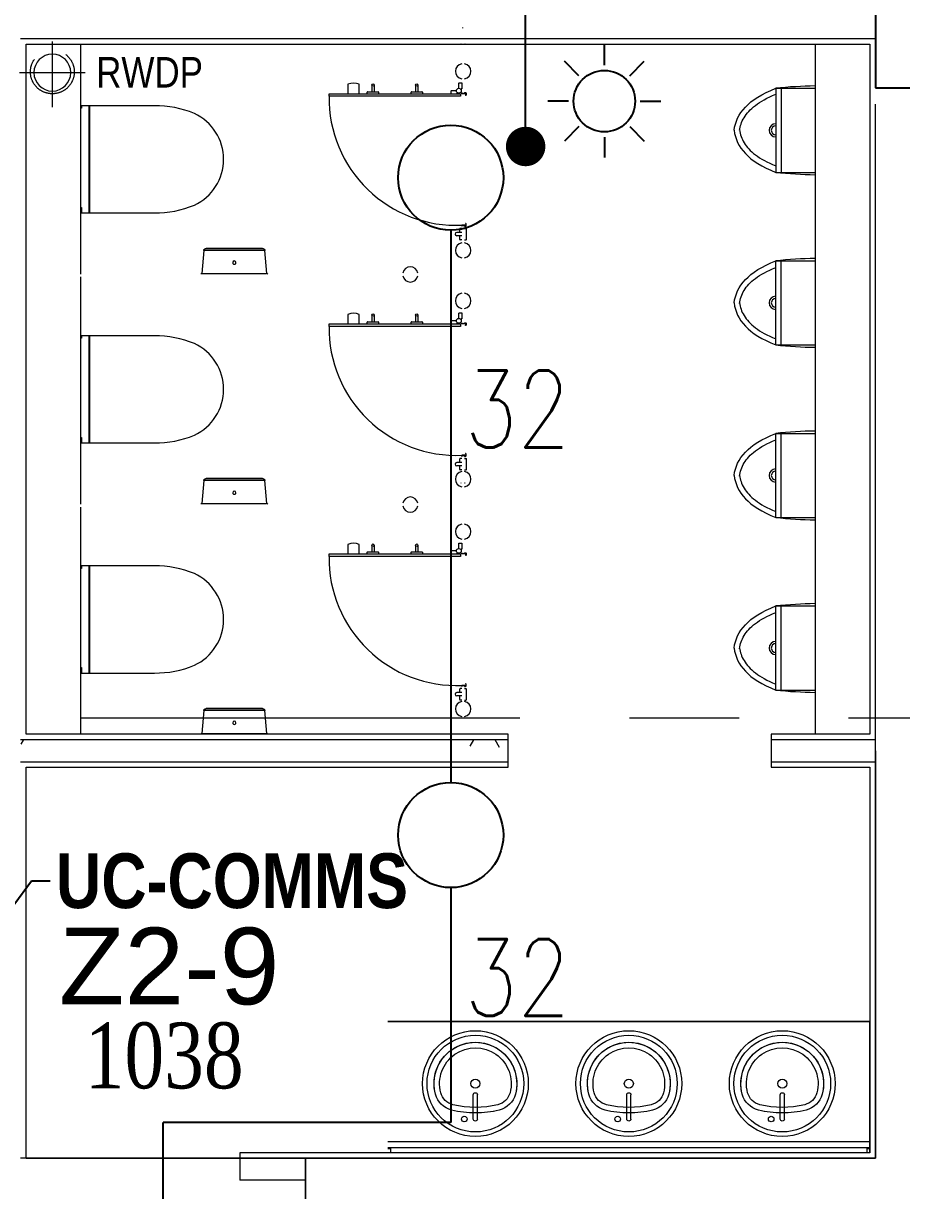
# Model space of a CAD drawing. Header units: millimetres. Extents: x -282761 to 137668, y -273845 to 94451.
# Drawn here: x 96868 to 100875, y -19782 to -14455 of the extents above; entities that cross this region are included whole.
import ezdxf

# ---------------------------------------------------------------- set-up
doc = ezdxf.new("R2010")
doc.units = ezdxf.units.MM
doc.linetypes.add('BLK_2 - 1ST__2ND_STOREY_PLAN-archi clean_11 SEPT 2024$0$IDA - Grid Line', pattern=[3500, 2000, -500, 500, -500])
doc.linetypes.add('BLK_2 - 1ST__2ND_STOREY_PLAN-archi clean_11 SEPT 2024$0$IDA - Hidden 065', pattern=[537.5, 375, -162.5])
for name, color, linetype in [('ADRESS', 42, 'Continuous'), ('M-_FIRESPRK_T-', 7, 'Continuous'), ('M-_SPRKPIEX_E-', 1, 'Continuous'), ('M-FIRE----_E-', 12, 'Continuous'), ('ROOMNAME', 7, 'Continuous'), ('ZONENAME', 152, 'Continuous')]:
    doc.layers.add(name, color=color, linetype=linetype)
for name, color, linetype, lineweight in [('BLK_2 - 1ST__2ND_STOREY_PLAN-archi clean_11 SEPT 2024$0$0-1', 8, 'Continuous', 5), ('BLK_2 - 1ST__2ND_STOREY_PLAN-archi clean_11 SEPT 2024$0$1599_DB_A_BLK2_HQ_R21-2ND STOREY 20230517--$0$A-_FLORPATT_H-1', 8, 'Continuous', 9), ('BLK_2 - 1ST__2ND_STOREY_PLAN-archi clean_11 SEPT 2024$0$1599_DB_A_BLK2_HQ_R21-2ND STOREY 20230517--$0$A-_FURT----_E', 8, 'Continuous', 9), ('BLK_2 - 1ST__2ND_STOREY_PLAN-archi clean_11 SEPT 2024$0$1599_DB_A_BLK2_HQ_R21-2ND STOREY 20230517--$0$A-_GENM----_M', 8, 'Continuous', 9), ('BLK_2 - 1ST__2ND_STOREY_PLAN-archi clean_11 SEPT 2024$0$1599_DB_A_BLK2_HQ_R21-2ND STOREY 20230517--$0$M-_SANIFIXR_E', 8, 'Continuous', 9), ('BLK_2 - 1ST__2ND_STOREY_PLAN-archi clean_11 SEPT 2024$0$1599_DB_A_BLK2_HQ_R21-2ND STOREY 20230517--$0$S-_COLN----_E', 8, 'Continuous', 9), ('BLK_2 - 1ST__2ND_STOREY_PLAN-archi clean_11 SEPT 2024$0$1599_DB_A_BLK2_HQ_R21-2ND STOREY 20230517--$0$S-_COLN----_E-1', 8, 'Continuous', 25), ('BLK_2 - 1ST__2ND_STOREY_PLAN-archi clean_11 SEPT 2024$0$_CATCHMENT_DRAIN', 8, 'Continuous', 0), ('BLK_2 - 1ST__2ND_STOREY_PLAN-archi clean_11 SEPT 2024$0$A-_DETA----_E-2', 8, 'BLK_2 - 1ST__2ND_STOREY_PLAN-archi clean_11 SEPT 2024$0$IDA - Hidden 065', 9), ('BLK_2 - 1ST__2ND_STOREY_PLAN-archi clean_11 SEPT 2024$0$A-_FLOR----_E', 8, 'Continuous', 9), ('BLK_2 - 1ST__2ND_STOREY_PLAN-archi clean_11 SEPT 2024$0$A-_WALLPRTN_E-1', 8, 'Continuous', 18), ('BLK_2 - 1ST__2ND_STOREY_PLAN-archi clean_11 SEPT 2024$0$M-_WATR----_E', 8, 'Continuous', 9), ('BLK_2 - 1ST__2ND_STOREY_PLAN-archi clean_11 SEPT 2024$0$M-_WATR----_E-1', 8, 'Continuous', 9), ('BLK_2 - 1ST__2ND_STOREY_PLAN-archi clean_11 SEPT 2024$0$S-_ANOTGRID_E-1', 8, 'BLK_2 - 1ST__2ND_STOREY_PLAN-archi clean_11 SEPT 2024$0$IDA - Grid Line', 9)]:
    doc.layers.add(name, color=color, linetype=linetype, lineweight=lineweight)
doc.styles.add('BLK_2 - 1ST__2ND_STOREY_PLAN_12  JUNE 2024$0$Arial Narrow_2', font='ARIALN.TTF', dxfattribs={"height": 500})
doc.styles.add('BLK_2 - 1ST__2ND_STOREY_PLAN_12  JUNE 2024$0$Arial Narrow_B_3', font='ARIALNB.TTF', dxfattribs={"height": 300})
doc.styles.add('Simplex', font='SIMPLEX.shx', dxfattribs={"width": 0.8, "height": 2.5})
doc.styles.get("Standard").update_dxf_attribs({"font": 'arial.ttf'})
doc.styles.add('TIME', font='times.ttf', dxfattribs={"width": 0.8})
doc.dimstyles.new('ROOM', dxfattribs={"dimscale": 1000, "dimtxt": 0.18, "dimasz": 0.18, "dimexe": 0.18, "dimexo": 0.0625, "dimgap": 0.09, "dimtad": 0, "dimtih": 1, "dimtoh": 1, "dimdec": 0, "dimzin": 0, "dimdsep": 46, "dimtxsty": 'Standard', "dimblk": 'OBLIQUE', "dimcen": 0.09, "dimadec": 0, "dimazin": 0, "dimtfac": 1, "dimtdec": 0, "dimtofl": 0, "dimtmove": 0, "dimatfit": 3, "dimldrblk": 'DOT', "dimfxl": 1, "dimtolj": 1, "dimtzin": 0, "dimarcsym": 0})
pattern_1 = [(0, (-41522.25, -42802.71), (1016, 254), [83.82, -678.18, 83.82, -678.18, -4064]), (0, (-41522.25, -42802.71), (1016, 254), [-1524, 83.82, -1440.18, 83.82, -678.18, -1778]), (0, (-41522.25, -42802.71), (1016, 254), [-3810, 83.82, -424.18, 83.82, -1186.18]), (120, (-41141.25, -42675.71), (-727.9705, 752.8818), [83.82, -678.18, 83.82, -678.18, -4064]), (120, (-41141.25, -42675.71), (-727.9705, 752.8818), [-1524, 83.82, -1440.18, 83.82, -678.18, -1778]), (120, (-41141.25, -42675.71), (-727.9705, 752.8818), [-3810, 83.82, -424.18, 83.82, -1186.18]), (240, (-41014.25, -42167.71), (-288.0295, -1006.8818), [83.82, -678.18, 83.82, -678.18, -4064]), (240, (-41014.25, -42167.71), (-288.0295, -1006.8818), [-1524, 83.82, -1440.18, 83.82, -678.18, -1778]), (240, (-41014.25, -42167.71), (-288.0295, -1006.8818), [-3810, 83.82, -424.18, 83.82, -1186.18])]
pattern_2 = [(180, (-33126.54, -60727.37), (-4e-14, -300), []), (270, (-33126.54, -60727.37), (300, 2e-14), [])]
pattern_3 = [(180, (-33126.54, -60652.37), (-4e-14, -300), []), (270, (-33126.54, -60652.37), (300, 2e-14), [])]
pattern_4 = [(180, (-33126.54, -60727.37), (-4e-14, -300), []), (270, (-33126.54, -60727.37), (300, 2e-14), [])]

# ---------------------------------------------------------------- blocks, each defined once
blk = doc.blocks.new('fire0101')
at = {"color": 0, "linetype": 'Continuous'}
blk.add_circle((0, 0), 100, dxfattribs=at)
blk = doc.blocks.new('_Dot')
at = {"color": 0, "linetype": 'ByBlock', "lineweight": -2}
blk.add_line((-0.5, 0), (-1, 0), dxfattribs=at)
at = {"color": 0, "linetype": 'ByBlock', "const_width": 0.5}
blk.add_lwpolyline([(-0.25, 0, 1), (0.25, 0, 1)], format="xyb", close=True, dxfattribs=at)
blk = doc.blocks.new('_Oblique')
at = {"color": 0, "linetype": 'ByBlock', "lineweight": -2}
blk.add_line((-0.5, -0.5), (0.5, 0.5), dxfattribs=at)
blk = doc.blocks.new('*U15')
at = {"layer": 'M-FIRE----_E-'}
blk.add_line((-33.1, -33.1), (33.1, 33.1), dxfattribs=at)
blk = doc.blocks.new('*U14')
at = {"layer": 'M-FIRE----_E-', "color": 0, "linetype": 'ByBlock', "lineweight": -2, "transparency": 16777216}
for p, rotation in [((31604, 13668.6), 45), ((31455.1, 13606.9), 90), ((31393.4, 13458), 135), ((31814.6, 13458), 315.0000000000001), ((31455.1, 13309.1), 180), ((31752.9, 13309.1), 270), ((31604, 13247.4), 225.0000000000001)]:
    blk.add_blockref('*U15', p, dxfattribs=dict(at, rotation=rotation))
blk.add_blockref('*U15', (31752.9, 13606.9), dxfattribs=at)
blk = doc.blocks.new('Strobe Light')
at = {"layer": 'M-FIRE----_E-'}
blk.add_circle((0, 0), 140.4, dxfattribs=at)
blk.add_blockref('*U14', (-31604, -13458), dxfattribs=at)
blk = doc.blocks.new('BLK_2 - 1ST__2ND_STOREY_PLAN-archi clean_11 SEPT 2024$0$1599_DB_A_BLK2_HQ_R21_rvt-2-BLK 2 2ND STOREY PLAN')
at = {"layer": 'BLK_2 - 1ST__2ND_STOREY_PLAN-archi clean_11 SEPT 2024$0$1599_DB_A_BLK2_HQ_R21-2ND STOREY 20230517--$0$S-_COLN----_E'}
for p, q in [((-124211.4, -62362.4), (-124211.4, -60577.4)), ((-123236.4, -62337.4), (-123236.4, -62462.4)), ((-122936.4, -62462.4), (-123236.4, -62462.4))]:
    blk.add_line(p, q, dxfattribs=at)
at = {"layer": 'BLK_2 - 1ST__2ND_STOREY_PLAN-archi clean_11 SEPT 2024$0$A-_FLOR----_E'}
for p, q in [((-120336.4, -62337.4), (-120336.4, -60502.4)), ((-122936.4, -62362.4), (-124236.4, -62362.4)), ((-124211.4, -62362.4), (-122936.4, -62362.4)), ((-122936.4, -64762.4), (-122936.4, -62362.4)), ((-122936.4, -62362.4), (-120336.4, -62362.4)), ((-120336.4, -62362.4), (-120336.4, -62337.4))]:
    blk.add_line(p, q, dxfattribs=at)
at = {"layer": 'BLK_2 - 1ST__2ND_STOREY_PLAN-archi clean_11 SEPT 2024$0$A-_WALLPRTN_E-1'}
for p, q in [((-120336.4, -60502.4), (-120336.4, -62362.4)), ((-120336.4, -62337.4), (-120336.4, -60502.4)), ((-120361.4, -60577.4), (-120361.4, -62337.4)), ((-120361.4, -62337.4), (-123236.4, -62337.4)), ((-120336.4, -62362.4), (-122936.4, -62362.4)), ((-122936.4, -62362.4), (-122936.4, -62562.4)), ((-122936.4, -62362.4), (-120336.4, -62362.4)), ((-120336.4, -62362.4), (-120336.4, -62337.4))]:
    blk.add_line(p, q, dxfattribs=at)
blk = doc.blocks.new('BLK_2 - 1ST__2ND_STOREY_PLAN-archi clean_11 SEPT 2024$0$1599_DB_A_BLK2_HQ_R21-2ND STOREY 20230517--$0$IDA - Urinal - Wall Hung - IDA - Urinal - Wall Hung-V23-LINKVIEW_BLK2_2ND STOREY')
at = {"layer": 'BLK_2 - 1ST__2ND_STOREY_PLAN-archi clean_11 SEPT 2024$0$1599_DB_A_BLK2_HQ_R21-2ND STOREY 20230517--$0$M-_SANIFIXR_E'}
for p, q in [((-191.8, 205), (-191.8, 25)), ((-191.8, 205), (191.8, 205)), ((-191.8, 180), (191.8, 180)), ((191.8, 205), (191.8, 25))]:
    blk.add_line(p, q, dxfattribs=at)
for centre, radius, start, end in [((0, 205), 30, 0, 180), ((0, 205), 20, 0, 180), ((1675.1, 4.4), 1877.6, 173.8664, 179.3704), ((-1675.1, 4.4), 1877.6, 0.6296, 6.1336)]:
    blk.add_arc(centre, radius, start, end, dxfattribs=at)
for points in [[(0, 395), (-77, 384.5), (-141.9, 331.1), (-191.8, 205)], [(0, 395), (77, 384.5), (141.9, 331.1), (191.8, 205)]]:
    blk.add_open_spline(points, degree=3, dxfattribs=at)
for points, knots in [([(0, 369.7), (-9.7, 368.4), (-29.5, 363.8), (-57.9, 350.9), (-86.3, 329.8), (-122.9, 289.5), (-148.7, 243.7), (-164.7, 205)], [0.0054531, 0.0054531, 0.0054531, 0.0054531, 0.0545115, 0.109023, 0.1635345, 0.218046, 0.327069, 0.327069, 0.327069, 0.327069]), ([(-3.4, 370.2), (7.4, 368.8), (28.1, 364.1), (57.2, 350.6), (85.1, 329.4), (121.1, 289.2), (146.3, 243.5), (161.9, 205)], [0, 0, 0, 0, 0.0545115, 0.109023, 0.1635345, 0.218046, 0.327069, 0.327069, 0.327069, 0.327069])]:
    blk.add_open_spline(points, degree=3, knots=knots, dxfattribs=at)
blk = doc.blocks.new('BLK_2 - 1ST__2ND_STOREY_PLAN-archi clean_11 SEPT 2024$0$1599_DB_A_BLK2_HQ_R21-2ND STOREY 20230517--$0$IDA - Urinal - Wall Hung - IDA - Urinal - Wall Hung-2963331-LINKVIEW_BLK2_2ND STOREY')
at = {"layer": 'BLK_2 - 1ST__2ND_STOREY_PLAN-archi clean_11 SEPT 2024$0$1599_DB_A_BLK2_HQ_R21-2ND STOREY 20230517--$0$M-_SANIFIXR_E'}
for p, q in [((-191.8, -205), (-191.8, -25)), ((191.8, -205), (191.8, -25)), ((-191.8, -180), (191.8, -180)), ((-191.8, -205), (191.8, -205))]:
    blk.add_line(p, q, dxfattribs=at)
for centre, radius, start, end in [((1675.1, -4.4), 1877.6, 180.6296, 186.1336), ((-1675.1, -4.4), 1877.6, 353.8664, 359.3704), ((0, -205), 30, 180, 360), ((0, -205), 20, 180, 360)]:
    blk.add_arc(centre, radius, start, end, dxfattribs=at)
for points in [[(0, -395), (-77, -384.5), (-141.9, -331.1), (-191.8, -205)], [(0, -395), (77, -384.5), (141.9, -331.1), (191.8, -205)]]:
    blk.add_open_spline(points, degree=3, dxfattribs=at)
for points, knots in [([(0, -369.7), (-9.7, -368.4), (-29.5, -363.8), (-57.9, -350.9), (-86.3, -329.8), (-122.9, -289.5), (-148.7, -243.7), (-164.7, -205)], [0.0054531, 0.0054531, 0.0054531, 0.0054531, 0.0545115, 0.109023, 0.1635345, 0.218046, 0.327069, 0.327069, 0.327069, 0.327069]), ([(-3.4, -370.2), (7.4, -368.8), (28.1, -364.1), (57.2, -350.6), (85.1, -329.4), (121.1, -289.2), (146.3, -243.5), (161.9, -205)], [0, 0, 0, 0, 0.0545115, 0.109023, 0.1635345, 0.218046, 0.327069, 0.327069, 0.327069, 0.327069])]:
    blk.add_open_spline(points, degree=3, knots=knots, dxfattribs=at)
blk = doc.blocks.new('BLK_2 - 1ST__2ND_STOREY_PLAN-archi clean_11 SEPT 2024$0$1599_DB_A_BLK2_HQ_R21-2ND STOREY 20230517--$0$IDA_SaniSystem_Top - 250D x 50THK_1200HT-3894748-LINKVIEW_BLK2_2ND STOREY')
at = {"layer": 'BLK_2 - 1ST__2ND_STOREY_PLAN-archi clean_11 SEPT 2024$0$1599_DB_A_BLK2_HQ_R21-2ND STOREY 20230517--$0$A-_GENM----_M'}
blk.add_line((1619.7, 250), (-1530.3, 250), dxfattribs=at)
blk = doc.blocks.new('BLK_2 - 1ST__2ND_STOREY_PLAN-archi clean_11 SEPT 2024$0$1599_DB_A_BLK2_HQ_R21-2ND STOREY 20230517--$0$IDA - WC - Floor Mount wo Tank - MS980CMG-2955194-LINKVIEW_BLK2_2ND STOREY')
at = {"layer": 'BLK_2 - 1ST__2ND_STOREY_PLAN-archi clean_11 SEPT 2024$0$1599_DB_A_BLK2_HQ_R21-2ND STOREY 20230517--$0$M-_SANIFIXR_E'}
for p, q in [((-220.3, 340.1), (-245.6, 340.1)), ((-245.6, 340.1), (-245.6, 8.1)), ((-220.3, 343.3), (-220.3, 340.1)), ((232.2, 340.1), (232.2, 343.3)), ((243.7, 340.1), (232.2, 340.1)), ((243.7, 8.1), (243.7, 340.1)), ((-244.4, 304.5), (-244.4, 305.3)), ((-244.4, 305.3), (243.1, 305.3)), ((243.1, 304.5), (-244.4, 304.5)), ((243.1, 305.3), (243.1, 304.5))]:
    blk.add_line(p, q, dxfattribs=at)
for centre, radius, start, end in [((224.9, 4.8), 470.5, 179.6016, 202.4039), ((-226.8, 4.8), 470.5, 337.5961, 0.3984), ((-0.9, -77.1), 230.7, 204.9793, 335.0207)]:
    blk.add_arc(centre, radius, start, end, dxfattribs=at)
blk = doc.blocks.new('BLK_2 - 1ST__2ND_STOREY_PLAN-archi clean_11 SEPT 2024$0$1599_DB_A_BLK2_HQ_R21-2ND STOREY 20230517--$0$IDA - Toilet Roll Holder - Jumbo - IDA - Toilet Roll Holder - Jumbo-V22-LINKVIEW_BLK2_2ND STOREY')
at = {"layer": 'BLK_2 - 1ST__2ND_STOREY_PLAN-archi clean_11 SEPT 2024$0$1599_DB_A_BLK2_HQ_R21-2ND STOREY 20230517--$0$A-_FURT----_E'}
for p, q in [((-152.2, 0), (-148.7, -3.5)), ((148.7, -3.5), (152.2, 0)), ((-148.7, -3.5), (-139.5, -107.9)), ((0, -3.5), (-147.2, -3.5)), ((147.2, -3.5), (0, -3.5)), ((139.5, -107.9), (148.7, -3.5)), ((-138.1, -107.9), (0, -107.9)), ((0, -107.9), (74.6, -107.9)), ((75.4, -107.9), (138.1, -107.9))]:
    blk.add_line(p, q, dxfattribs=at)
for points in [[(-128.8, -117), (-129.2, -117), (-129.6, -117), (-130.1, -116.9), (-130.5, -116.9), (-130.9, -116.8), (-131.4, -116.7), (-131.8, -116.6), (-132.2, -116.4), (-132.6, -116.3), (-133, -116.1), (-133.4, -116), (-133.8, -115.8), (-134.2, -115.6), (-134.6, -115.3), (-134.9, -115.1), (-135.3, -114.8), (-135.6, -114.6), (-136, -114.3), (-136.3, -114), (-136.6, -113.7), (-136.9, -113.4), (-137.2, -113), (-137.5, -112.7), (-137.7, -112.3), (-138, -112), (-138.2, -111.6), (-138.4, -111.2), (-138.6, -110.8), (-138.8, -110.4), (-139, -110), (-139.1, -109.6), (-139.2, -109.2), (-139.4, -108.8), (-139.5, -108.3), (-139.5, -107.9)], [(0, -117), (-5.1, -117), (-10.3, -117), (-15.4, -117), (-20.5, -117), (-25.6, -117), (-30.6, -117), (-35.6, -117), (-40.5, -117), (-45.4, -117), (-50.1, -117), (-54.8, -117), (-59.5, -117), (-64, -117), (-68.4, -117), (-72.7, -117), (-76.9, -117), (-81, -117), (-84.9, -117), (-88.7, -117), (-92.4, -117), (-95.9, -117), (-99.2, -117), (-102.4, -117), (-105.5, -117), (-108.3, -117), (-111, -117), (-113.6, -117), (-115.9, -117), (-118, -117), (-120, -117), (-121.8, -117), (-123.3, -117), (-124.7, -117), (-125.9, -117), (-126.9, -117), (-127.7, -117), (-128.2, -117), (-128.6, -117), (-128.7, -117), (-128.8, -117)], [(-128.8, -117), (-128.6, -117), (-128.3, -117), (-127.8, -117), (-127.1, -117), (-126.2, -117), (-125.1, -117), (-123.7, -117), (-122.2, -117), (-120.5, -117), (-118.6, -117), (-116.5, -117), (-114.2, -117), (-111.7, -117), (-109.1, -117), (-106.3, -117), (-103.3, -117), (-100.1, -117), (-96.8, -117), (-93.3, -117), (-89.7, -117), (-85.9, -117), (-82, -117), (-78, -117), (-73.8, -117), (-69.6, -117), (-65.2, -117), (-60.7, -117), (-56.1, -117), (-51.4, -117), (-46.7, -117), (-41.8, -117), (-36.9, -117), (-32, -117), (-26.9, -117), (-21.9, -117), (-16.8, -117), (-11.7, -117), (-6.5, -117), (-1.4, -117), (0, -117)], [(0, -117), (5.1, -117), (10.3, -117), (15.4, -117), (20.5, -117), (25.6, -117), (30.6, -117), (35.6, -117), (40.5, -117), (45.4, -117), (50.1, -117), (54.8, -117), (59.5, -117), (64, -117), (68.4, -117), (72.7, -117), (76.9, -117), (81, -117), (84.9, -117), (88.7, -117), (92.4, -117), (95.9, -117), (99.2, -117), (102.4, -117), (105.5, -117), (108.3, -117), (111, -117), (113.6, -117), (115.9, -117), (118, -117), (120, -117), (121.8, -117), (123.3, -117), (124.7, -117), (125.9, -117), (126.9, -117), (127.7, -117), (128.2, -117), (128.6, -117), (128.7, -117), (128.8, -117)], [(128.8, -117), (128.6, -117), (128.3, -117), (127.8, -117), (127.1, -117), (126.2, -117), (125.1, -117), (123.7, -117), (122.2, -117), (120.5, -117), (118.6, -117), (116.5, -117), (114.2, -117), (111.7, -117), (109.1, -117), (106.3, -117), (103.3, -117), (100.1, -117), (96.8, -117), (93.3, -117), (89.7, -117), (85.9, -117), (82, -117), (78, -117), (73.8, -117), (69.6, -117), (65.2, -117), (60.7, -117), (56.1, -117), (51.4, -117), (46.7, -117), (41.8, -117), (36.9, -117), (32, -117), (26.9, -117), (21.9, -117), (16.8, -117), (11.7, -117), (6.5, -117), (1.4, -117), (0, -117)], [(139.5, -107.9), (139.5, -108.4), (139.4, -108.8), (139.2, -109.2), (139.1, -109.6), (138.9, -110.1), (138.8, -110.5), (138.6, -110.9), (138.4, -111.2), (138.2, -111.6), (137.9, -112), (137.7, -112.4), (137.4, -112.7), (137.2, -113.1), (136.9, -113.4), (136.6, -113.7), (136.3, -114), (135.9, -114.3), (135.6, -114.6), (135.3, -114.9), (134.9, -115.1), (134.5, -115.3), (134.2, -115.6), (133.8, -115.8), (133.4, -116), (133, -116.2), (132.6, -116.3), (132.2, -116.5), (131.7, -116.6), (131.3, -116.7), (130.9, -116.8), (130.5, -116.9), (130, -116.9), (129.6, -117), (129.1, -117), (128.8, -117)]]:
    blk.add_lwpolyline(points, dxfattribs=at)
for start, end in [(360, 180), (180, 360)]:
    blk.add_arc((0, -52.6), 7.38, start, end, dxfattribs=at)
blk = doc.blocks.new('BLK_2 - 1ST__2ND_STOREY_PLAN-archi clean_11 SEPT 2024$0$1599_DB_A_BLK2_HQ_R21-2ND STOREY 20230517--$0$IDA - Rectangle Column - 200W X 400D-3769329-LINKVIEW_BLK2_2ND STOREY')
at = {"layer": 'BLK_2 - 1ST__2ND_STOREY_PLAN-archi clean_11 SEPT 2024$0$1599_DB_A_BLK2_HQ_R21-2ND STOREY 20230517--$0$S-_COLN----_E'}
h = blk.add_hatch(dxfattribs=at)
h.set_pattern_fill('FP_10', color=256, style=0, pattern_type=2)
h.set_pattern_definition([(50, (-11070.7, 14549.7), (1821.84, -159.39), [190.5, -2095.5]), (355, (-11070.7, 14549.7), (-352.43, 1910.57), [152.4, -1676.4]), (100.451, (-10918.9, 14536.4), (1469.43, 1751.17), [161.9, -1780.9]), (46.184, (-11070.7, 15057.7), (2710.8, -420.43), [285.75, -3143.25]), (96.636, (-10844.8, 15022.6), (2374.03, 2474.28), [242.85, -2671.35]), (351.184, (-11070.7, 15057.7), (2374.05, 2474.25), [228.6, -2514.6]), (21, (-10816.7, 14930.7), (1516.14, -1022.65), [190.5, -2095.5]), (326, (-10816.7, 14930.7), (618.02, 1841.88), [152.4, -1676.4]), (71.451, (-10690.4, 14845.4), (2134.17, 819.21), [161.9, -1780.9]), (37.5, (-11070.7, 14549.66), (30.886, 845.55), [83.82, -1572.26, 83.82, -1617.98, -1682.75]), (37.5, (-11070.7, 14549.66), (30.886, 845.55), [-3357.88, 83.82, -1598.93]), (7.5, (-11070.7, 14549.7), (668.197, 1001.806), [83.82, -886.46, 83.82, -1534.16, -641.35]), (7.5, (-11070.7, 14549.7), (668.197, 1001.806), [-2588.26, 83.82, -557.53]), (327.5, (-11637.1, 14549.66), (1355.91, -57.29), [83.82, -551.18, 83.82, -1897.38, -2628.9]), (327.5, (-11637.1, 14549.66), (1355.91, -57.29), [-2616.2, 83.82, -2545.08]), (317.5, (-11891.1, 14549.7), (1481.29, 254.27), [83.82, -741.68, 83.82, -1231.9, -1866.9]), (317.5, (-11891.1, 14549.7), (1481.29, 254.27), [-2141.22, 83.82, -1783.08])])
h.paths.add_polyline_path([(100, -200), (100, 200), (-100, 200), (-100, -200), (57.5, -200)], flags=0)
at = {"layer": 'BLK_2 - 1ST__2ND_STOREY_PLAN-archi clean_11 SEPT 2024$0$1599_DB_A_BLK2_HQ_R21-2ND STOREY 20230517--$0$S-_COLN----_E-1'}
for p, q in [((100, 200), (-100, 200)), ((-100, 200), (-100, -200)), ((100, -200), (100, 200)), ((-100, -200), (100, -200))]:
    blk.add_line(p, q, dxfattribs=at)
blk = doc.blocks.new('BLK_2 - 1ST__2ND_STOREY_PLAN-archi clean_11 SEPT 2024$0$1599_DB_A_BLK2_HQ_R21-2ND STOREY 20230517--$0$IDA - Mirror - MR - 1575mm-3890133-LINKVIEW_BLK2_2ND STOREY')
at = {"layer": 'BLK_2 - 1ST__2ND_STOREY_PLAN-archi clean_11 SEPT 2024$0$1599_DB_A_BLK2_HQ_R21-2ND STOREY 20230517--$0$A-_FURT----_E'}
for p, q in [((-1087.5, -12.5), (-1087.5, 0)), ((1087.5, 0), (1087.5, -12.5)), ((-1100, -25), (1100, -25)), ((1100, -50), (-1100, -50)), ((-1087.5, -25), (-1087.5, -12.5)), ((-1087.5, -25), (1087.5, -25)), ((1087.5, -12.5), (1087.5, -25)), ((1100, -25), (1100, -50))]:
    blk.add_line(p, q, dxfattribs=at)
blk = doc.blocks.new('BLK_2 - 1ST__2ND_STOREY_PLAN-archi clean_11 SEPT 2024$0$1599_DB_A_BLK2_HQ_R21-2ND STOREY 20230517--$0$Sink_Vanity_Round - Basin-2972118-LINKVIEW_BLK2_2ND STOREY')
at = {"layer": 'BLK_2 - 1ST__2ND_STOREY_PLAN-archi clean_11 SEPT 2024$0$1599_DB_A_BLK2_HQ_R21-2ND STOREY 20230517--$0$M-_SANIFIXR_E'}
for p, q in [((87.1, -247.1), (87.1, -136.3)), ((106.2, -247.1), (106.2, -136.3))]:
    blk.add_line(p, q, dxfattribs=at)
for centre, radius, start, end in [((96.7, -85.2), 241.3, 0, 180), ((96.7, -85.2), 241.3, 90, 270), ((96.7, -85.2), 220.6, 90, 270), ((96.7, -85.2), 241.3, 270, 90), ((96.7, -85.2), 220.6, 270, 90), ((96.7, -85.2), 188.7, 345.2115, 194.7885), ((96.7, -85.2), 188.7, 90, 194.7885), ((96.7, -85.2), 163.3, 345.2115, 194.7885), ((96.7, -85.2), 188.7, 345.2115, 90), ((96.7, -85.2), 241.3, 180, 0), ((96.7, -85.2), 20.6, 0, 180), ((96.7, -85.2), 20.6, 180, 0), ((12.4, -107.4), 101.6, 194.7885, 256.1035), ((12.4, -107.4), 101.6, 194.7885, 256.1035), ((12.4, -107.4), 76.2, 194.7885, 256.1035), ((96.7, -136.3), 9.52, 0, 180), ((180.9, -107.4), 76.2, 283.8965, 345.2115), ((180.9, -107.4), 101.6, 283.8965, 345.2115), ((180.9, -107.4), 101.6, 283.8965, 345.2115), ((96.7, 233), 452.3, 256.1035, 283.8965), ((96.7, 233), 452.3, 256.1035, 270), ((96.7, 233), 426.9, 256.1035, 283.8965), ((96.7, 233), 452.3, 270, 283.8965), ((96.7, -247.1), 9.52, 180, 0), ((147.5, -247.1), 12.7, 0, 180), ((147.5, -247.1), 12.7, 180, 0)]:
    blk.add_arc(centre, radius, start, end, dxfattribs=at)
blk = doc.blocks.new('BLK_2 - 1ST__2ND_STOREY_PLAN-archi clean_11 SEPT 2024$0$1599_DB_A_BLK2_HQ_R21-2ND STOREY 20230517--$0$IDA - Vanity - Array - 3 Sink_2200L-3862115-LINKVIEW_BLK2_2ND STOREY')
at = {"layer": 'BLK_2 - 1ST__2ND_STOREY_PLAN-archi clean_11 SEPT 2024$0$1599_DB_A_BLK2_HQ_R21-2ND STOREY 20230517--$0$M-_SANIFIXR_E'}
for p, q in [((-1327.5, 50), (-1327.5, 600)), ((-1327.5, 600), (872.5, 600)), ((-1327.5, 600), (-1327.5, 50)), ((872.5, 600), (-1327.5, 600)), ((-1327.5, 0), (-1327.5, 25)), ((-1327.5, 25), (-1327.5, 19.1)), ((-1327.5, 19.1), (-1315, 19.1)), ((-1315, 19.1), (-1327.5, 19.1)), ((-1327.5, 0), (-1327.5, 19.1)), ((860, 19.1), (872.5, 19.1)), ((872.5, 19.1), (860, 19.1))]:
    blk.add_line(p, q, dxfattribs=at)
blk = doc.blocks.new('BLK_2 - 1ST__2ND_STOREY_PLAN-archi clean_11 SEPT 2024$0$2 hook door')
for p, q in [((25045.5, -16829.2), (25045.5, -16872.2)), ((25097.5, -16872.2), (25097.5, -16829.2)), ((25154.1, -16832.7), (25154.1, -16863.2)), ((25165.1, -16832.7), (25165.1, -16863.2)), ((25354.1, -16832.7), (25354.1, -16863.2)), ((25365.1, -16832.7), (25365.1, -16863.2)), ((25133.6, -16872.2), (25133.6, -16865.2)), ((25135.6, -16863.2), (25183.6, -16863.2)), ((25185.6, -16865.2), (25185.6, -16872.2)), ((25333.6, -16872.2), (25333.6, -16865.2)), ((25335.6, -16863.2), (25383.6, -16863.2)), ((25385.6, -16865.2), (25385.6, -16872.2)), ((25565.5, -17505.7), (25542, -17505.7)), ((25565.5, -17520.7), (25542, -17520.7)), ((25556.5, -17505.7), (25556.5, -17489.2)), ((25556.5, -17537.2), (25556.5, -17520.7)), ((25565.5, -17487.2), (25558.5, -17487.2)), ((25577.5, -17487.2), (25584.5, -17487.2)), ((25586.5, -17537.2), (25586.5, -17489.2)), ((25565.5, -17539.2), (25558.5, -17539.2)), ((25577.5, -17539.2), (25584.5, -17539.2))]:
    blk.add_line(p, q)
for points in [[(25552, -16847.7), (25552, -16824.7, -0.414214), (25554, -16822.7), (25565.5, -16822.7), (25565.5, -16850.2), (25563.1, -16850.2), (25563.1, -16858.7)], [(25541, -16858.7), (25518, -16858.7, 0.414214), (25516, -16860.7), (25516, -16872.2), (25543.5, -16872.2), (25543.5, -16869.8), (25552, -16869.8)]]:
    blk.add_lwpolyline(points, format="xyb")
blk.add_lwpolyline([(25559.6, -16884.2), (24959.6, -16884.2), (24959.6, -16872.2), (25559.6, -16872.2)], close=True)
for points in [[(25584.8, -16878.2, -0.291473), (25583.6, -16880, -1), (25583.1, -16878.9, 0.291473), (25583.6, -16878.2), (25583.6, -16870.5, 0.350085), (25581.8, -16869.2, 1), (25581.8, -16871.7), (25581.8, -16872.2), (25565.3, -16872.2, -0.414214), (25564.8, -16871.7), (25564.8, -16868.2, -0.327538), (25565.5, -16867.2), (25565.5, -16871), (25577.5, -16871), (25577.5, -16868.2, -0.414214), (25578.5, -16867.2), (25581.8, -16867.2, -0.414214), (25584.8, -16870.2)], [(25584.8, -17466.4, 0.291473), (25583.6, -17464.5, 1), (25583.1, -17465.6, -0.291473), (25583.6, -17466.4), (25583.6, -17474.1, -0.350085), (25581.8, -17475.4, -1), (25581.8, -17472.9), (25581.8, -17472.4), (25565.3, -17472.4, 0.414214), (25564.8, -17472.9), (25564.8, -17476.4, 0.327538), (25565.5, -17477.4), (25565.5, -17473.6), (25577.5, -17473.6), (25577.5, -17476.4, 0.414214), (25578.5, -17477.4), (25581.8, -17477.4, 0.414214), (25584.8, -17474.4)]]:
    blk.add_lwpolyline(points, format="xyb", close=True)
for centre, radius in [((25159.6, -16832.7), 5.5), ((25359.6, -16832.7), 5.5), ((25552, -16858.7), 11)]:
    blk.add_circle(centre, radius)
for centre, radius, start, end in [((25071.5, -16894.3), 70.1, 68.2289, 111.7711), ((25135.6, -16865.2), 2, 90, 180), ((25183.6, -16865.2), 2, 0, 90), ((25335.6, -16865.2), 2, 90, 180), ((25383.6, -16865.2), 2, 0, 90), ((25542, -17513.2), 7.5, 90, 270), ((25558.5, -17489.2), 2, 90, 180), ((25584.5, -17489.2), 2, 0, 90), ((25558.5, -17537.2), 2, 180, 270), ((25584.5, -17537.2), 2, 270, 0)]:
    blk.add_arc(centre, radius, start, end)
at = {"ltscale": 10}
blk.add_arc((25540.3, -16892.1), 580.8, 179.2194, 272.5231, dxfattribs=at)
blk = doc.blocks.new('BLK_2 - 1ST__2ND_STOREY_PLAN-archi clean_11 SEPT 2024')
at = {"layer": 'BLK_2 - 1ST__2ND_STOREY_PLAN-archi clean_11 SEPT 2024$0$1599_DB_A_BLK2_HQ_R21-2ND STOREY 20230517--$0$A-_FLORPATT_H-1'}
h = blk.add_hatch(dxfattribs=at)
h.set_pattern_fill('FP_6', color=256, style=0, pattern_type=2)
h.set_pattern_definition(pattern_3)
h.paths.add_polyline_path([(-32423, -57202.4), (-32443, -57202.4), (-32439.5, -57222.4), (-32439.5, -57205.4), (-32426.5, -57205.4), (-32424.5, -57228.2), (-32424.5, -57220.4)], flags=0)
h = blk.add_hatch(dxfattribs=at)
h.set_pattern_fill('FP_6', color=256, style=0, pattern_type=2)
h.set_pattern_definition(pattern_3)
h.paths.add_polyline_path([(-32443, -58222.1), (-32442.5, -58246.4), (-32441.5, -58248.9), (-32439.5, -58248.9), (-32441.5, -58226.5), (-32443, -58222.4)], flags=0)
h = blk.add_hatch(dxfattribs=at)
h.set_pattern_fill('FP_6', color=256, style=0, pattern_type=2)
h.set_pattern_definition(pattern_3)
h.paths.add_polyline_path([(-32469.8, -58268.9), (-32447.2, -58268.2), (-32443, -58267.4), (-32443, -58265.4), (-32465.4, -58267.4)], flags=0)
h = blk.add_hatch(dxfattribs=at)
h.set_pattern_fill('FP_6', color=256, style=0, pattern_type=2)
h.set_pattern_definition(pattern_3)
h.paths.add_polyline_path([(-32443, -58282.6), (-32439.5, -58268.9), (-32441.5, -58270.4), (-32443, -58282.4)], flags=0)
h = blk.add_hatch(dxfattribs=at)
h.set_pattern_fill('FP_6', color=256, style=0, pattern_type=2)
h.set_pattern_definition(pattern_3)
h.paths.add_polyline_path([(-32443, -59272.1), (-32442.5, -59296.4), (-32441.5, -59298.9), (-32439.5, -59298.9), (-32441.5, -59276.5), (-32443, -59272.4)], flags=0)
h = blk.add_hatch(dxfattribs=at)
h.set_pattern_fill('FP_6', color=256, style=0, pattern_type=2)
h.set_pattern_definition(pattern_3)
h.paths.add_polyline_path([(-32423, -59272.1), (-32426.5, -59282.4), (-32424.5, -59328.2), (-32424.5, -59320.4), (-32423.3, -59299.4), (-32423.1, -59272.4)], flags=0)
h = blk.add_hatch(dxfattribs=at)
h.set_pattern_fill('FP_6', color=256, style=0, pattern_type=2)
h.set_pattern_definition(pattern_3)
h.paths.add_polyline_path([(-32469.8, -59298.9), (-32453, -59302.4), (-32443, -59300.4), (-32443, -59299.2), (-32459.5, -59300.1)], flags=0)
h = blk.add_hatch(dxfattribs=at)
h.set_pattern_fill('FP_6', color=256, style=0, pattern_type=2)
h.set_pattern_definition(pattern_3)
h.paths.add_polyline_path([(-32469.8, -59318.9), (-32447.2, -59318.2), (-32443, -59317.4), (-32443, -59315.4), (-32465.4, -59317.4)], flags=0)
h = blk.add_hatch(dxfattribs=at)
h.set_pattern_fill('FP_6', color=256, style=0, pattern_type=2)
h.set_pattern_definition(pattern_3)
h.paths.add_polyline_path([(-32443, -59302.4), (-32442.5, -59302.4), (-32441.5, -59318.7), (-32439.5, -59317.4), (-32441.5, -59299), (-32442.9, -59300.4)], flags=0)
h = blk.add_hatch(dxfattribs=at)
h.set_pattern_fill('FP_6', color=256, style=0, pattern_type=2)
h.set_pattern_definition(pattern_3)
h.paths.add_polyline_path([(-32443, -59332.6), (-32439.5, -59318.9), (-32441.5, -59320.4), (-32443, -59332.4)], flags=0)
at = {"layer": 'BLK_2 - 1ST__2ND_STOREY_PLAN-archi clean_11 SEPT 2024$0$1599_DB_A_BLK2_HQ_R21-2ND STOREY 20230517--$0$S-_COLN----_E'}
h = blk.add_hatch(dxfattribs=at)
h.set_pattern_fill('FP_6', color=256, style=0, pattern_type=2)
h.set_pattern_definition(pattern_2)
h.paths.add_polyline_path([(-34173.4, -57558.7), (-34138.6, -57559.3), (-34138.6, -58046.8), (-34137.8, -58046.8), (-34138.6, -57559.3)], flags=0)
h = blk.add_hatch(dxfattribs=at)
h.set_pattern_fill('FP_6', color=256, style=0, pattern_type=2)
h.set_pattern_definition(pattern_2)
h.paths.add_polyline_path([(-34173.4, -58608.7), (-34138.6, -58609.3), (-34138.6, -59096.8), (-34137.8, -59096.8), (-34138.6, -58609.3)], flags=0)
h = blk.add_hatch(dxfattribs=at)
h.set_pattern_fill('FP_6', color=256, style=0, pattern_type=2)
h.set_pattern_definition(pattern_2)
h.paths.add_polyline_path([(-34173.4, -59658.7), (-34138.6, -59659.3), (-34138.6, -60146.8), (-34137.8, -60146.8), (-34138.6, -59659.3)], flags=0)
h = blk.add_hatch(dxfattribs=at)
h.set_pattern_fill('FP_6', color=256, style=0, pattern_type=2)
h.set_pattern_definition(pattern_4)
h.paths.add_polyline_path([(-32443, -60427.4), (-32439.5, -60427.4), (-32441.5, -60401.5), (-32441.5, -60409.4), (-32442.8, -60424.4)], flags=0)
h = blk.add_hatch(dxfattribs=at)
h.set_pattern_fill('FP_6', color=256, style=0, pattern_type=2)
h.set_pattern_definition(pattern_4)
h.paths.add_polyline_path([(-32423, -60397.1), (-32426.5, -60407.4), (-32424.5, -60427.4), (-32423, -60427.4), (-32423.1, -60397.4)], flags=0)
h = blk.add_hatch(dxfattribs=at)
h.set_pattern_fill('FP_3', color=256, style=0, pattern_type=2)
h.set_pattern_definition(pattern_1)
h.paths.add_polyline_path([(-32226.5, -60552.4), (-32226.5, -60452.4), (-34451.5, -60454.5), (-34451.5, -60552.4), (-32649.1, -60552.4)], flags=0)
h = blk.add_hatch(dxfattribs=at)
h.set_pattern_fill('FP_3', color=256, style=0, pattern_type=2)
h.set_pattern_definition(pattern_1)
h.paths.add_polyline_path([(-31026.5, -60552.4), (-30551.5, -60552.4), (-30551.5, -60452.4), (-31026.5, -60452.4)], flags=0)
for centre, start, end in [((-32432.5, -57401.8), 99.8709, 260.1291), ((-32432.5, -57401.8), 279.8709, 80.1291), ((-32432.5, -58218.9), 99.8709, 260.1291), ((-32432.5, -58218.9), 279.8709, 80.1291), ((-32673.5, -58328.9), 9.8709, 170.1291), ((-32673.5, -58328.9), 189.8709, 350.1291), ((-32432.5, -58449), 99.8709, 260.1291), ((-32432.5, -58449), 279.8709, 80.1291), ((-32432.5, -59263.1), 99.8709, 260.1291), ((-32432.5, -59263.1), 279.8709, 80.1291), ((-32673.5, -59378.9), 9.8709, 170.1291), ((-32673.5, -59378.9), 189.8709, 350.1291), ((-32432.5, -59502.6), 99.8709, 260.1291), ((-32432.5, -59502.6), 279.8709, 80.1291), ((-32432.5, -60311.8), 99.8709, 260.1291), ((-32432.5, -60311.8), 279.8709, 80.1291)]:
    blk.add_arc(centre, 35, start, end)
for p, q in [((-34451.5, -57252.4), (-30551.5, -57252.4)), ((-34426.5, -60427.4), (-34426.5, -57277.4)), ((-34426.5, -57277.4), (-30576.5, -57277.4)), ((-34176.5, -58327.4), (-34176.5, -57277.4)), ((-32441.5, -57277.4), (-32443, -57277.4)), ((-32423, -57277.4), (-32424.5, -57277.4)), ((-30576.5, -57277.4), (-30576.5, -60427.4)), ((-30551.5, -60452.4), (-30551.5, -57552.4)), ((-30826.5, -58005.8), (-30826.5, -58123.9)), ((-34176.5, -59377.4), (-34176.5, -58340.4)), ((-34176.5, -60427.4), (-34176.5, -59390.4)), ((-32226.5, -60452.4), (-34451.5, -60452.4)), ((-32226.5, -60427.4), (-34426.5, -60427.4)), ((-32226.5, -60577.4), (-32226.5, -60427.4)), ((-30576.5, -60427.4), (-31026.5, -60427.4)), ((-31026.5, -60427.4), (-31026.5, -60577.4)), ((-30551.5, -60452.4), (-31026.5, -60452.4)), ((-30551.5, -60552.4), (-30551.5, -60452.4)), ((-30551.5, -60502.4), (-30551.5, -62362.4)), ((-34451.5, -60552.4), (-32226.5, -60552.4)), ((-31026.5, -60552.4), (-30551.5, -60552.4)), ((-34426.5, -60577.4), (-32226.5, -60577.4)), ((-31026.5, -60577.4), (-30576.5, -60577.4)), ((-30576.5, -60577.4), (-30576.5, -62337.4)), ((-33685.4, -62362.4), (-34426.5, -62362.4)), ((-33151.5, -62362.4), (-33451.5, -62362.4)), ((-33151.5, -62362.4), (-33151.5, -64762.4)), ((-30551.5, -62362.4), (-33151.5, -62362.4))]:
    blk.add_line(p, q, dxfattribs=at)
at = {"layer": 'BLK_2 - 1ST__2ND_STOREY_PLAN-archi clean_11 SEPT 2024$0$A-_DETA----_E-2'}
blk.add_circle((-34306.8, -57404.3), 100, dxfattribs=at)
at = {"layer": 'BLK_2 - 1ST__2ND_STOREY_PLAN-archi clean_11 SEPT 2024$0$M-_WATR----_E'}
for p, q in [((-34307.2, -57265.1), (-34307.2, -57565.1)), ((-34456.8, -57407.8), (-34156.8, -57407.8))]:
    blk.add_line(p, q, dxfattribs=at)
at = {"layer": 'BLK_2 - 1ST__2ND_STOREY_PLAN-archi clean_11 SEPT 2024$0$M-_WATR----_E-1'}
for start, end in [(0, 180), (180, 0)]:
    blk.add_arc((-34306.8, -57407.8), 84.1, start, end, dxfattribs=at)
at = {"layer": 'BLK_2 - 1ST__2ND_STOREY_PLAN-archi clean_11 SEPT 2024$0$S-_ANOTGRID_E-1'}
blk.add_line((-51673.7, -60352.4), (4860.6, -60352.4), dxfattribs=at)
at = {"layer": 'BLK_2 - 1ST__2ND_STOREY_PLAN-archi clean_11 SEPT 2024$0$0-1'}
blk.add_blockref('BLK_2 - 1ST__2ND_STOREY_PLAN-archi clean_11 SEPT 2024$0$1599_DB_A_BLK2_HQ_R21_rvt-2-BLK 2 2ND STOREY PLAN', (89784.8, 0), dxfattribs=at)
at = {"layer": 'BLK_2 - 1ST__2ND_STOREY_PLAN-archi clean_11 SEPT 2024$0$1599_DB_A_BLK2_HQ_R21-2ND STOREY 20230517--$0$S-_COLN----_E'}
for name, p in [('BLK_2 - 1ST__2ND_STOREY_PLAN-archi clean_11 SEPT 2024$0$1599_DB_A_BLK2_HQ_R21-2ND STOREY 20230517--$0$IDA - Rectangle Column - 200W X 400D-3769329-LINKVIEW_BLK2_2ND STOREY', (-30451.5, -57277.4)), ('BLK_2 - 1ST__2ND_STOREY_PLAN-archi clean_11 SEPT 2024$0$2 hook door', (-58004, -40631.7)), ('BLK_2 - 1ST__2ND_STOREY_PLAN-archi clean_11 SEPT 2024$0$2 hook door', (-58004, -41681.7)), ('BLK_2 - 1ST__2ND_STOREY_PLAN-archi clean_11 SEPT 2024$0$2 hook door', (-58004, -42731.7))]:
    blk.add_blockref(name, p, dxfattribs=at)
for name, p, rotation in [('BLK_2 - 1ST__2ND_STOREY_PLAN-archi clean_11 SEPT 2024$0$1599_DB_A_BLK2_HQ_R21-2ND STOREY 20230517--$0$IDA_SaniSystem_Top - 250D x 50THK_1200HT-3894748-LINKVIEW_BLK2_2ND STOREY', (-30576.5, -58897.1), 90), ('BLK_2 - 1ST__2ND_STOREY_PLAN-archi clean_11 SEPT 2024$0$1599_DB_A_BLK2_HQ_R21-2ND STOREY 20230517--$0$IDA - Urinal - Wall Hung - IDA - Urinal - Wall Hung-2963331-LINKVIEW_BLK2_2ND STOREY', (-30801.5, -57671.1), 270), ('BLK_2 - 1ST__2ND_STOREY_PLAN-archi clean_11 SEPT 2024$0$1599_DB_A_BLK2_HQ_R21-2ND STOREY 20230517--$0$IDA - WC - Floor Mount wo Tank - MS980CMG-2955194-LINKVIEW_BLK2_2ND STOREY', (-33833.3, -57802.4), 90), ('BLK_2 - 1ST__2ND_STOREY_PLAN-archi clean_11 SEPT 2024$0$1599_DB_A_BLK2_HQ_R21-2ND STOREY 20230517--$0$IDA - Toilet Roll Holder - Jumbo - IDA - Toilet Roll Holder - Jumbo-V22-LINKVIEW_BLK2_2ND STOREY', (-33476.5, -58327.4), 180), ('BLK_2 - 1ST__2ND_STOREY_PLAN-archi clean_11 SEPT 2024$0$1599_DB_A_BLK2_HQ_R21-2ND STOREY 20230517--$0$IDA - Urinal - Wall Hung - IDA - Urinal - Wall Hung-V23-LINKVIEW_BLK2_2ND STOREY', (-30801.5, -58458.6), 90), ('BLK_2 - 1ST__2ND_STOREY_PLAN-archi clean_11 SEPT 2024$0$1599_DB_A_BLK2_HQ_R21-2ND STOREY 20230517--$0$IDA - WC - Floor Mount wo Tank - MS980CMG-2955194-LINKVIEW_BLK2_2ND STOREY', (-33833.3, -58852.4), 90), ('BLK_2 - 1ST__2ND_STOREY_PLAN-archi clean_11 SEPT 2024$0$1599_DB_A_BLK2_HQ_R21-2ND STOREY 20230517--$0$IDA - Urinal - Wall Hung - IDA - Urinal - Wall Hung-V23-LINKVIEW_BLK2_2ND STOREY', (-30801.5, -59246.1), 90), ('BLK_2 - 1ST__2ND_STOREY_PLAN-archi clean_11 SEPT 2024$0$1599_DB_A_BLK2_HQ_R21-2ND STOREY 20230517--$0$IDA - Toilet Roll Holder - Jumbo - IDA - Toilet Roll Holder - Jumbo-V22-LINKVIEW_BLK2_2ND STOREY', (-33476.5, -59377.4), 180), ('BLK_2 - 1ST__2ND_STOREY_PLAN-archi clean_11 SEPT 2024$0$1599_DB_A_BLK2_HQ_R21-2ND STOREY 20230517--$0$IDA - WC - Floor Mount wo Tank - MS980CMG-2955194-LINKVIEW_BLK2_2ND STOREY', (-33833.3, -59902.4), 90), ('BLK_2 - 1ST__2ND_STOREY_PLAN-archi clean_11 SEPT 2024$0$1599_DB_A_BLK2_HQ_R21-2ND STOREY 20230517--$0$IDA - Urinal - Wall Hung - IDA - Urinal - Wall Hung-V23-LINKVIEW_BLK2_2ND STOREY', (-30801.5, -60033.6), 90), ('BLK_2 - 1ST__2ND_STOREY_PLAN-archi clean_11 SEPT 2024$0$1599_DB_A_BLK2_HQ_R21-2ND STOREY 20230517--$0$IDA - Toilet Roll Holder - Jumbo - IDA - Toilet Roll Holder - Jumbo-V22-LINKVIEW_BLK2_2ND STOREY', (-33476.5, -60427.4), 180)]:
    blk.add_blockref(name, p, dxfattribs=dict(at, rotation=rotation))
at = {"layer": 'BLK_2 - 1ST__2ND_STOREY_PLAN-archi clean_11 SEPT 2024$0$1599_DB_A_BLK2_HQ_R21-2ND STOREY 20230517--$0$S-_COLN----_E', "xscale": -1}
for name, p in [('BLK_2 - 1ST__2ND_STOREY_PLAN-archi clean_11 SEPT 2024$0$1599_DB_A_BLK2_HQ_R21-2ND STOREY 20230517--$0$IDA - Vanity - Array - 3 Sink_2200L-3862115-LINKVIEW_BLK2_2ND STOREY', (-31904, -62337.4)), ('BLK_2 - 1ST__2ND_STOREY_PLAN-archi clean_11 SEPT 2024$0$1599_DB_A_BLK2_HQ_R21-2ND STOREY 20230517--$0$Sink_Vanity_Round - Basin-2972118-LINKVIEW_BLK2_2ND STOREY', (-32279.9, -61936.3)), ('BLK_2 - 1ST__2ND_STOREY_PLAN-archi clean_11 SEPT 2024$0$1599_DB_A_BLK2_HQ_R21-2ND STOREY 20230517--$0$Sink_Vanity_Round - Basin-2972118-LINKVIEW_BLK2_2ND STOREY', (-31579.9, -61936.3)), ('BLK_2 - 1ST__2ND_STOREY_PLAN-archi clean_11 SEPT 2024$0$1599_DB_A_BLK2_HQ_R21-2ND STOREY 20230517--$0$Sink_Vanity_Round - Basin-2972118-LINKVIEW_BLK2_2ND STOREY', (-30879.9, -61936.3))]:
    blk.add_blockref(name, p, dxfattribs=at)
at = {"layer": 'BLK_2 - 1ST__2ND_STOREY_PLAN-archi clean_11 SEPT 2024$0$1599_DB_A_BLK2_HQ_R21-2ND STOREY 20230517--$0$S-_COLN----_E', "xscale": -1, "rotation": 180}
blk.add_blockref('BLK_2 - 1ST__2ND_STOREY_PLAN-archi clean_11 SEPT 2024$0$1599_DB_A_BLK2_HQ_R21-2ND STOREY 20230517--$0$IDA - Mirror - MR - 1575mm-3890133-LINKVIEW_BLK2_2ND STOREY', (-31676.5, -62337.4), dxfattribs=at)

msp = doc.modelspace()

# ---------------------------------------------------------------- linework, layer by layer
at = {"layer": 'M-_SPRKPIEX_E-'}
for p, q in [((98818, -15399.5), (98818, -17919.5)), ((98818, -18399.5), (98818, -19471.3)), ((97505.5, -20198.7), (97505.5, -19471.3)), ((98818, -19471.3), (97505.5, -19471.3))]:
    msp.add_line(p, q, dxfattribs=at)

# ---------------------------------------------------------------- block references
at = {"layer": 'BLK_2 - 1ST__2ND_STOREY_PLAN-archi clean_11 SEPT 2024$0$_CATCHMENT_DRAIN'}
msp.add_blockref('BLK_2 - 1ST__2ND_STOREY_PLAN-archi clean_11 SEPT 2024', (131307.1, 42727.7), dxfattribs=at)
at = {"layer": 'M-_SPRKPIEX_E-', "xscale": 2.4, "yscale": 2.4, "zscale": 2.4, "rotation": 258.865011862231}
for p in [(98818, -15159.5), (98818, -18159.5)]:
    msp.add_blockref('fire0101', p, dxfattribs=at)
at = {"layer": 'M-FIRE----_E-', "rotation": 180}
msp.add_blockref('Strobe Light', (99518.9, -14810.3), dxfattribs=at)

# ---------------------------------------------------------------- texts
at = {"layer": 'ADRESS', "insert": (97148.1, -19015.2), "char_height": 300, "width": 1194.075, "attachment_point": 1, "style": 'TIME'}
msp.add_mtext('1038', dxfattribs=at)
at = {"layer": 'M-_FIRESPRK_T-', "style": 'Simplex', "width": 0.8}
for p in [(98881.8, -16390.2), (98881.8, -18984)]:
    msp.add_text('32', height=350, dxfattribs=at).set_placement(p)
at = {"layer": 'ROOMNAME', "attachment_point": 1}
for s, insert, char_height, width, style in [('RWDP', (97200.3, -14608.9), 139.26, 1027.13, 'BLK_2 - 1ST__2ND_STOREY_PLAN_12  JUNE 2024$0$Arial Narrow_2'), ('UC-COMMS', (97016.9, -18242.9), 250, 945.105, 'BLK_2 - 1ST__2ND_STOREY_PLAN_12  JUNE 2024$0$Arial Narrow_B_3')]:
    msp.add_mtext(s, dxfattribs=dict(at, insert=insert, char_height=char_height, width=width, style=style))
at = {"layer": 'ZONENAME', "insert": (97008.7, -18582.2), "char_height": 350, "width": 1018.47, "attachment_point": 1}
msp.add_mtext('\\pi22.195;Z2-9', dxfattribs=at)

# ---------------------------------------------------------------- leaders
at = {"layer": 'ROOMNAME'}
for points in [[(99159.6, -15017.2), (99159.6, -11039.7), (100362.8, -11039.7)], [(96605.5, -18773.8), (96905.9, -18367.9), (96989.8, -18368.5)]]:
    msp.add_leader(points, dimstyle='ROOM', override={"dimgap": 0.09, "dimtad": 0}, dxfattribs=at)

doc.saveas('drawing.dxf')
